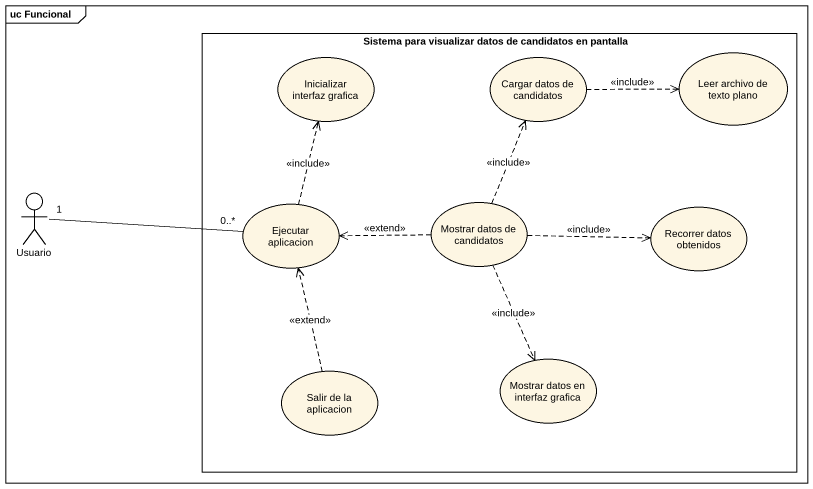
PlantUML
@startuml
mainframe uc Funcional
rectangle "Sistema para visualizar datos de candidatos en pantalla" as Sistema_para_visualizar {
  usecase "Inicializar interfaz grafica" as Inicializar_interfaz_grafica
  usecase "Cargar datos de candidatos" as Cargar_datos_de_candidatos
  usecase "Leer archivo de texto plano" as Leer_archivo_de_texto_plano
  usecase "Mostrar datos de candidatos" as Mostrar_datos_de_candidatos
  usecase "Ejecutar aplicacion" as Ejecutar_aplicacion
  usecase "Recorrer datos obtenidos" as Recorrer_datos_obtenidos
  usecase "Mostrar datos en interfaz grafica" as Mostrar_datos_en_interfaz
  usecase "Salir de la aplicacion" as Salir_de_la_aplicacion
}
actor Usuario
Cargar_datos_de_candidatos .right.> Leer_archivo_de_texto_plano : <<include>>
Usuario "1" -right- "0..*" Ejecutar_aplicacion
Mostrar_datos_de_candidatos .up.> Cargar_datos_de_candidatos : <<include>>
Mostrar_datos_de_candidatos .left.> Ejecutar_aplicacion : <<extend>>
Mostrar_datos_de_candidatos .right.> Recorrer_datos_obtenidos : <<include>>
Mostrar_datos_de_candidatos ..> Mostrar_datos_en_interfaz : <<include>>
Ejecutar_aplicacion .up.> Inicializar_interfaz_grafica : <<include>>
Salir_de_la_aplicacion .up.> Ejecutar_aplicacion : <<extend>>
@enduml
